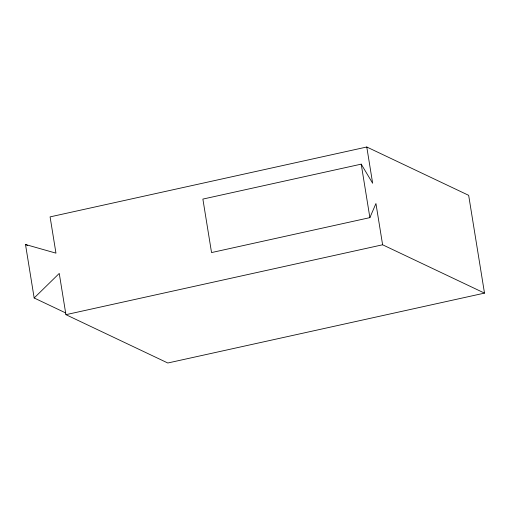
<?xml version="1.0" encoding="UTF-8"?>
<svg xmlns="http://www.w3.org/2000/svg" width="510" height="510" viewBox="0 0 510 510"><rect width="100%" height="100%" fill="white"/><g stroke="black" fill="none" stroke-linecap="round" stroke-linejoin="round"><path stroke-width="0.76" d="M366.779 147.001L372.651 183.262L361.22 164.143L202.878 199.085L211.542 252.571L369.884 217.63L375.94 203.541L382.615 244.787L484.5 293.116L468.664 195.33L366.779 147.001L50.088 216.884L55.96 253.145L25.5 244.5L34.164 297.987L65.733 312.962M34.164 297.987L59.249 273.424L65.924 314.67L167.809 362.999L484.5 293.116M65.924 314.67L382.615 244.787M25.5 244.5L27.655 245.52M361.22 164.143L369.884 217.63"/></g></svg>
